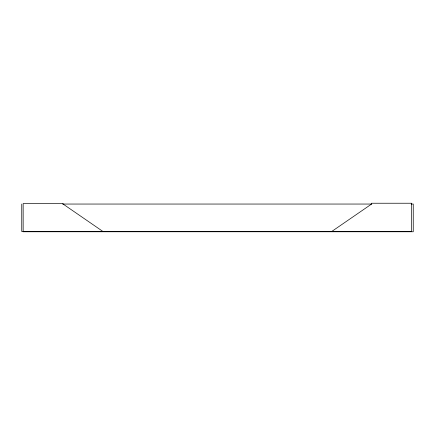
<?xml version="1.0" encoding="UTF-8"?>
<svg xmlns="http://www.w3.org/2000/svg" width="435" height="435" viewBox="0 0 435 435"><rect width="100%" height="100%" fill="white"/><g stroke="black" fill="none" stroke-linecap="round" stroke-linejoin="round"><path stroke-width="0.65" d="M331.655 231.529L371.588 204.048L371.588 203.237L411.515 203.237L411.515 231.529L21.75 231.529L21.75 204.048M62.575 204.048L371.794 204.048M411.211 204.048L413.25 204.048L413.25 231.763L23.153 231.763L23.153 203.526L63.086 203.526L63.086 204.048L103.013 231.529"/></g></svg>
